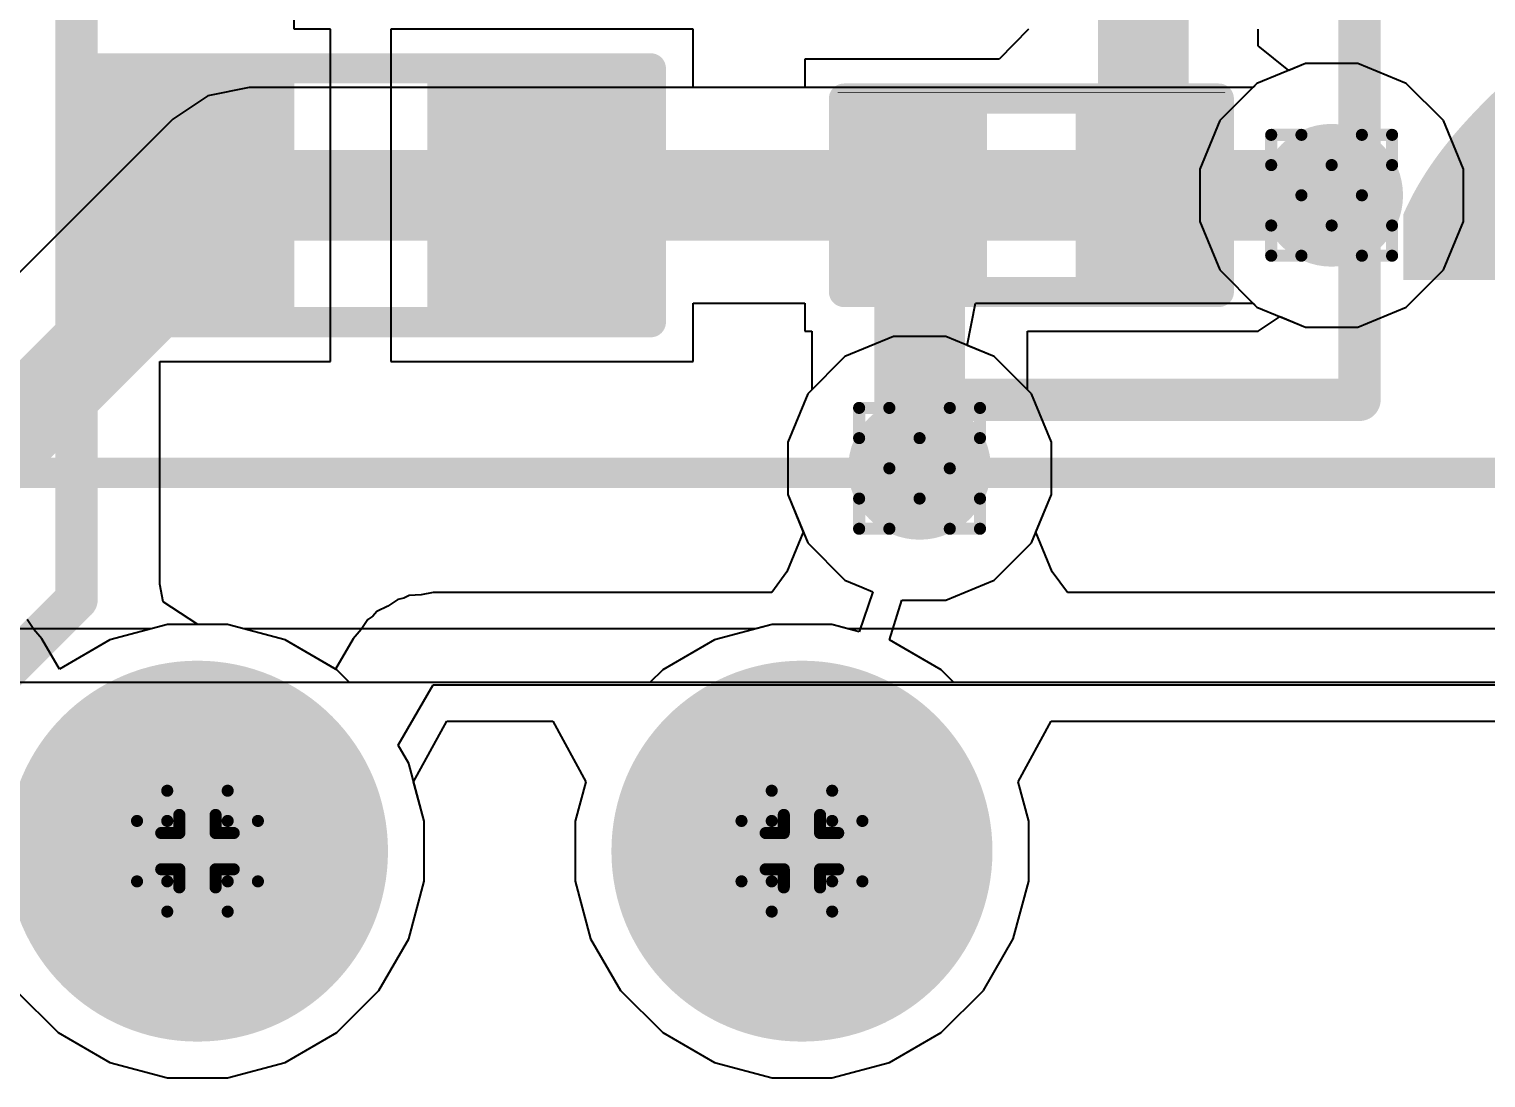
# Model space of a CAD drawing. Header units: inches. Extents: x -11 to 5379, y 0 to 5429.
# Drawn here: x 213.47 to 219.6, y 18.84 to 23.25 of the extents above; entities that cross this region are included whole.
import ezdxf

# ---------------------------------------------------------------- set-up
doc = ezdxf.new("R2010")
doc.units = ezdxf.units.IN
for name, color, linetype in [('Bottom Layer', 5, 'Continuous'), ('Bottom Solder', 6, 'Continuous'), ('Drill Drawing', 1, 'Continuous'), ('GND', 16, 'Continuous'), ('Multi-Layer', 9, 'Continuous'), ('Pad Holes', 156, 'Continuous'), ('PWR', 76, 'Continuous'), ('Top Layer', 1, 'Continuous'), ('Top Overlay', 2, 'Continuous'), ('Top Paste', 8, 'Continuous'), ('Top Solder', 216, 'Continuous'), ('Via Holes', 16, 'Continuous')]:
    doc.layers.add(name, color=color, linetype=linetype)
doc.styles.add('Arial_Bold', font='', dxfattribs={"height": 0.2})
doc.styles.get('Arial_Bold').set_extended_font_data('Arial', bold=True)

# ---------------------------------------------------------------- blocks, each defined once
blk = doc.blocks.new('HR911105A_16')
at = {"layer": 'Bottom Layer'}
h = blk.add_hatch(color=5, dxfattribs=at)
edge = h.paths.add_edge_path()
edge.add_arc((-4.44, -6.895), 0.699, 0, 360)
h = blk.add_hatch(color=5, dxfattribs=at)
edge = h.paths.add_edge_path()
edge.add_arc((-1.9, -6.895), 0.699, 0, 360)
at = {"layer": 'Bottom Solder'}
h = blk.add_hatch(color=6, dxfattribs=at)
edge = h.paths.add_edge_path()
edge.add_arc((-4.44, -6.895), 0.8006, 0, 360)
h = blk.add_hatch(color=6, dxfattribs=at)
edge = h.paths.add_edge_path()
edge.add_arc((-1.9, -6.895), 0.8006, 0, 360)
at = {"layer": 'GND'}
h = blk.add_hatch(color=16, dxfattribs=at)
edge = h.paths.add_edge_path()
edge.add_arc((-4.44, -6.895), 0.699, 0, 360)
h = blk.add_hatch(color=16, dxfattribs=at)
edge = h.paths.add_edge_path()
edge.add_arc((-1.9, -6.895), 0.699, 0, 360)
at = {"layer": 'Multi-Layer'}
h = blk.add_hatch(color=9, dxfattribs=at)
edge = h.paths.add_edge_path()
edge.add_arc((-4.44, -6.895), 0.699, 0, 360)
h = blk.add_hatch(color=9, dxfattribs=at)
edge = h.paths.add_edge_path()
edge.add_arc((-1.9, -6.895), 0.699, 0, 360)
at = {"layer": 'Pad Holes'}
h = blk.add_hatch(color=7, dxfattribs=at)
edge = h.paths.add_edge_path()
edge.add_arc((-4.44, -6.895), 0.445, 0, 360)
h = blk.add_hatch(color=7, dxfattribs=at)
edge = h.paths.add_edge_path()
edge.add_arc((-1.9, -6.895), 0.445, 0, 360)
at = {"layer": 'PWR'}
h = blk.add_hatch(color=76, dxfattribs=at)
edge = h.paths.add_edge_path()
edge.add_arc((-4.44, -6.895), 0.699, 0, 360)
h = blk.add_hatch(color=76, dxfattribs=at)
edge = h.paths.add_edge_path()
edge.add_arc((-1.9, -6.895), 0.699, 0, 360)
at = {"layer": 'Top Layer'}
h = blk.add_hatch(color=1, dxfattribs=at)
edge = h.paths.add_edge_path()
edge.add_arc((-4.44, -6.895), 0.699, 0, 360)
h = blk.add_hatch(color=1, dxfattribs=at)
edge = h.paths.add_edge_path()
edge.add_arc((-1.9, -6.895), 0.699, 0, 360)
at = {"layer": 'Top Solder'}
h = blk.add_hatch(color=216, dxfattribs=at)
edge = h.paths.add_edge_path()
edge.add_arc((-4.44, -6.895), 0.8006, 0, 360)
h = blk.add_hatch(color=216, dxfattribs=at)
edge = h.paths.add_edge_path()
edge.add_arc((-1.9, -6.895), 0.8006, 0, 360)
at = {"layer": 'Top Overlay'}
blk.add_lwpolyline([(8, -8.485, 0.127, 0.127, 0), (-8, -8.485, 0.127, 0.127, 0)], format="xyseb", dxfattribs=at)
blk = doc.blocks.new('R___0603_17')
at = {"layer": 'Top Layer'}
for points in [[(-0.381, 0.4445), (-0.381, -0.4445), (-1.143, -0.4445), (-1.143, 0.4445)], [(1.143, 0.4445), (1.143, -0.4445), (0.381, -0.4445), (0.381, 0.4445)]]:
    blk.add_hatch(color=1, dxfattribs=at).paths.add_polyline_path(points)
at = {"layer": 'Top Paste'}
for points in [[(-0.381, 0.4445), (-0.381, -0.4445), (-1.143, -0.4445), (-1.143, 0.4445)], [(1.143, 0.4445), (1.143, -0.4445), (0.381, -0.4445), (0.381, 0.4445)]]:
    blk.add_hatch(color=8, dxfattribs=at).paths.add_polyline_path(points)
at = {"layer": 'Top Solder'}
for points in [[(-0.2794, 0.5461), (-0.2794, -0.5461), (-1.2446, -0.5461), (-1.2446, 0.5461)], [(1.2446, 0.5461), (1.2446, -0.5461), (0.2794, -0.5461), (0.2794, 0.5461)]]:
    blk.add_hatch(color=216, dxfattribs=at).paths.add_polyline_path(points)
at = {"layer": 'Top Overlay'}
for points in [[(-1.2192, 0.5334, 0.127, 0.127, 0), (1.2192, 0.5334, 0.127, 0.127, 0)], [(-1.2192, -0.5334, 0.127, 0.127, 0), (-1.2192, 0.5334, 0.127, 0.127, 0)], [(1.2192, -0.5334, 0.127, 0.127, 0), (1.2192, 0.5334, 0.127, 0.127, 0)], [(-1.2192, -0.5334, 0.127, 0.127, 0), (1.2192, -0.5334, 0.127, 0.127, 0)]]:
    blk.add_lwpolyline(points, format="xyseb", dxfattribs=at)
for points in [[(-1.25095, 0.5334, 0.0635, 0.0635, 1), (-1.18745, 0.5334, 0.0635, 0.0635, 1)], [(-1.25095, 0.5334, 0.0635, 0.0635, 1), (-1.18745, 0.5334, 0.0635, 0.0635, 1)], [(1.18745, 0.5334, 0.0635, 0.0635, 1), (1.25095, 0.5334, 0.0635, 0.0635, 1)], [(1.18745, 0.5334, 0.0635, 0.0635, 1), (1.25095, 0.5334, 0.0635, 0.0635, 1)], [(-1.25095, -0.5334, 0.0635, 0.0635, 1), (-1.18745, -0.5334, 0.0635, 0.0635, 1)], [(-1.25095, -0.5334, 0.0635, 0.0635, 1), (-1.18745, -0.5334, 0.0635, 0.0635, 1)], [(1.18745, -0.5334, 0.0635, 0.0635, 1), (1.25095, -0.5334, 0.0635, 0.0635, 1)], [(1.18745, -0.5334, 0.0635, 0.0635, 1), (1.25095, -0.5334, 0.0635, 0.0635, 1)]]:
    blk.add_lwpolyline(points, format="xyseb", close=True, dxfattribs=at)
blk = doc.blocks.new('R___0402_21')
at = {"layer": 'Top Layer'}
for points in [[(-0.6985, -0.3175), (-0.6985, 0.3175), (-0.2413, 0.3175), (-0.2413, -0.3175)], [(0.2413, -0.3175), (0.2413, 0.3175), (0.6985, 0.3175), (0.6985, -0.3175)]]:
    blk.add_hatch(color=1, dxfattribs=at).paths.add_polyline_path(points)
at = {"layer": 'Top Paste'}
for points in [[(-0.6985, -0.3175), (-0.6985, 0.3175), (-0.2413, 0.3175), (-0.2413, -0.3175)], [(0.2413, -0.3175), (0.2413, 0.3175), (0.6985, 0.3175), (0.6985, -0.3175)]]:
    blk.add_hatch(color=8, dxfattribs=at).paths.add_polyline_path(points)
at = {"layer": 'Top Solder'}
for points in [[(-0.7535, -0.3725), (-0.7535, 0.3725), (-0.1863, 0.3725), (-0.1863, -0.3725)], [(0.1863, -0.3725), (0.1863, 0.3725), (0.7535, 0.3725), (0.7535, -0.3725)]]:
    blk.add_hatch(color=216, dxfattribs=at).paths.add_polyline_path(points)
at = {"layer": 'Top Overlay'}
for points in [[(-0.7874, 0.4064, 0.127, 0.127, 0), (-0.7874, -0.4064, 0.127, 0.127, 0)], [(0.7874, 0.4064, 0.127, 0.127, 0), (-0.7874, 0.4064, 0.127, 0.127, 0)], [(0.7874, 0.4064, 0.127, 0.127, 0), (0.7874, -0.4064, 0.127, 0.127, 0)], [(0.7874, -0.4064, 0.127, 0.127, 0), (-0.7874, -0.4064, 0.127, 0.127, 0)], [(0.8128, -0.4318, 0.00323, 0.00323, 0), (-0.8128, -0.4318, 0.00323, 0.00323, 0)]]:
    blk.add_lwpolyline(points, format="xyseb", dxfattribs=at)
for points in [[(-0.8191, 0.4064, 0.0635, 0.0635, 1), (-0.7556, 0.4064, 0.0635, 0.0635, 1)], [(-0.8191, 0.4064, 0.0635, 0.0635, 1), (-0.7556, 0.4064, 0.0635, 0.0635, 1)], [(0.7556, 0.4064, 0.0635, 0.0635, 1), (0.8191, 0.4064, 0.0635, 0.0635, 1)], [(0.7556, 0.4064, 0.0635, 0.0635, 1), (0.8191, 0.4064, 0.0635, 0.0635, 1)], [(-0.8191, -0.4064, 0.0635, 0.0635, 1), (-0.7556, -0.4064, 0.0635, 0.0635, 1)], [(-0.8191, -0.4064, 0.0635, 0.0635, 1), (-0.7556, -0.4064, 0.0635, 0.0635, 1)], [(0.7556, -0.4064, 0.0635, 0.0635, 1), (0.8191, -0.4064, 0.0635, 0.0635, 1)], [(0.7556, -0.4064, 0.0635, 0.0635, 1), (0.8191, -0.4064, 0.0635, 0.0635, 1)], [(-0.8136, -0.4318, 0.00161, 0.00161, 1), (-0.812, -0.4318, 0.00161, 0.00161, 1)], [(0.812, -0.4318, 0.00161, 0.00161, 1), (0.8136, -0.4318, 0.00161, 0.00161, 1)]]:
    blk.add_lwpolyline(points, format="xyseb", close=True, dxfattribs=at)

msp = doc.modelspace()

# ---------------------------------------------------------------- hatches: boundary and pattern name
at = {"layer": 'Bottom Layer'}
h = msp.add_hatch(color=5, dxfattribs=at)
edge = h.paths.add_edge_path()
edge.add_arc((218.948, 22.549), 0.3, 0, 360)
h = msp.add_hatch(color=5, dxfattribs=at)
edge = h.paths.add_edge_path()
edge.add_arc((217.2165, 21.4012), 0.3, 0, 360)
at = {"layer": 'GND'}
h = msp.add_hatch(color=16, dxfattribs=at)
edge = h.paths.add_edge_path()
edge.add_arc((218.948, 22.549), 0.3, 0, 360)
h = msp.add_hatch(color=16, dxfattribs=at)
edge = h.paths.add_edge_path()
edge.add_arc((217.2165, 21.4012), 0.3, 0, 360)
at = {"layer": 'PWR'}
h = msp.add_hatch(color=76, dxfattribs=at)
edge = h.paths.add_edge_path()
edge.add_arc((218.948, 22.549), 0.3, 0, 360)
h = msp.add_hatch(color=76, dxfattribs=at)
edge = h.paths.add_edge_path()
edge.add_arc((217.2165, 21.4012), 0.3, 0, 360)
at = {"layer": 'Top Layer'}
h = msp.add_hatch(color=1, dxfattribs=at)
edge = h.paths.add_edge_path()
edge.add_arc((218.948, 22.549), 0.3, 0, 360)
h = msp.add_hatch(color=1, dxfattribs=at)
edge = h.paths.add_edge_path()
edge.add_arc((217.2165, 21.4012), 0.3, 0, 360)
at = {"layer": 'Via Holes'}
h = msp.add_hatch(color=7, dxfattribs=at)
edge = h.paths.add_edge_path()
edge.add_arc((218.948, 22.549), 0.15, 0, 360)
h = msp.add_hatch(color=7, dxfattribs=at)
edge = h.paths.add_edge_path()
edge.add_arc((217.2165, 21.4012), 0.15, 0, 360)

# ---------------------------------------------------------------- linework, layer by layer
at = {"layer": 'Bottom Layer'}
for p, q in [((218.8378, 23.103), (218.6342, 23.0186)), ((219.0582, 23.103), (218.8378, 23.103)), ((219.2618, 23.0186), (219.0582, 23.103)), ((218.6342, 23.0186), (218.6177, 23.0022)), ((219.4177, 22.8628), (219.2618, 23.0186)), ((214.2258, 22.9677), (214.0787, 22.8694)), ((214.3992, 23.0022), (214.2258, 22.9677)), ((218.6177, 23.0022), (214.3992, 23.0022)), ((214.0787, 22.8694), (211.9148, 20.7055)), ((214.0787, 22.8694), (214.0787, 22.8694)), ((219.502, 22.6592), (219.4177, 22.8628)), ((219.502, 22.4388), (219.502, 22.6592)), ((219.4177, 22.2351), (219.502, 22.4388)), ((219.2618, 22.0793), (219.4177, 22.2351)), ((217.4166, 21.918), (217.452, 22.0958)), ((217.452, 22.0958), (218.6177, 22.0958)), ((218.6177, 22.0958), (218.6342, 22.0793)), ((218.6342, 22.0793), (218.8378, 21.995)), ((219.0582, 21.995), (219.2618, 22.0793)), ((218.8378, 21.995), (219.0582, 21.995)), ((217.5303, 21.8709), (217.4166, 21.918)), ((217.6861, 21.715), (217.5303, 21.8709)), ((217.7705, 21.5114), (217.6861, 21.715)), ((217.7705, 21.291), (217.7705, 21.5114)), ((217.6861, 21.0874), (217.7705, 21.291)), ((217.5303, 20.9316), (217.6861, 21.0874)), ((217.3267, 20.8472), (217.5303, 20.9316)), ((217.0901, 20.68), (217.142, 20.8472)), ((217.142, 20.8472), (217.3267, 20.8472)), ((217.3074, 20.5546), (217.0901, 20.68)), ((217.3607, 20.5012), (217.3074, 20.5546)), ((220.2822, 20.5012), (185.2332, 20.5012)), ((220.2822, 20.5012), (217.3607, 20.5012))]:
    msp.add_line(p, q, dxfattribs=at)
for points in [[(211.6422, 19.792, 0.381, 0.381, 0), (214.3992, 22.549, 0.381, 0.381, 0)], [(214.3992, 22.549, 0.381, 0.381, 0), (218.948, 22.549, 0.381, 0.381, 0)]]:
    msp.add_lwpolyline(points, format="xyseb", dxfattribs=at)
for points in [[(214.304, 22.549, 0.1905, 0.1905, 1), (214.4945, 22.549, 0.1905, 0.1905, 1)], [(214.304, 22.549, 0.1905, 0.1905, 1), (214.4945, 22.549, 0.1905, 0.1905, 1)], [(218.8527, 22.549, 0.1905, 0.1905, 1), (219.0433, 22.549, 0.1905, 0.1905, 1)]]:
    msp.add_lwpolyline(points, format="xyseb", close=True, dxfattribs=at)
at = {"layer": 'Drill Drawing'}
for points in [[(218.694, 22.676, 0.0508, 0.0508, 0), (218.694, 22.803, 0.0508, 0.0508, 0)], [(218.694, 22.803, 0.0508, 0.0508, 0), (218.821, 22.803, 0.0508, 0.0508, 0)], [(218.821, 22.803, 0.0508, 0.0508, 0), (218.948, 22.676, 0.0508, 0.0508, 0)], [(218.948, 22.676, 0.0508, 0.0508, 0), (219.075, 22.803, 0.0508, 0.0508, 0)], [(219.075, 22.803, 0.0508, 0.0508, 0), (219.202, 22.803, 0.0508, 0.0508, 0)], [(219.202, 22.676, 0.0508, 0.0508, 0), (219.202, 22.803, 0.0508, 0.0508, 0)], [(218.694, 22.676, 0.0508, 0.0508, 0), (218.821, 22.549, 0.0508, 0.0508, 0)], [(219.075, 22.549, 0.0508, 0.0508, 0), (219.202, 22.676, 0.0508, 0.0508, 0)], [(218.694, 22.422, 0.0508, 0.0508, 0), (218.821, 22.549, 0.0508, 0.0508, 0)], [(219.075, 22.549, 0.0508, 0.0508, 0), (219.202, 22.422, 0.0508, 0.0508, 0)], [(218.694, 22.295, 0.0508, 0.0508, 0), (218.694, 22.422, 0.0508, 0.0508, 0)], [(218.821, 22.295, 0.0508, 0.0508, 0), (218.948, 22.422, 0.0508, 0.0508, 0)], [(218.948, 22.422, 0.0508, 0.0508, 0), (219.075, 22.295, 0.0508, 0.0508, 0)], [(219.202, 22.295, 0.0508, 0.0508, 0), (219.202, 22.422, 0.0508, 0.0508, 0)], [(218.694, 22.295, 0.0508, 0.0508, 0), (218.821, 22.295, 0.0508, 0.0508, 0)], [(219.075, 22.295, 0.0508, 0.0508, 0), (219.202, 22.295, 0.0508, 0.0508, 0)], [(216.9625, 21.5282, 0.0508, 0.0508, 0), (216.9625, 21.6552, 0.0508, 0.0508, 0)], [(216.9625, 21.6552, 0.0508, 0.0508, 0), (217.0895, 21.6552, 0.0508, 0.0508, 0)], [(217.0895, 21.6552, 0.0508, 0.0508, 0), (217.2165, 21.5282, 0.0508, 0.0508, 0)], [(217.2165, 21.5282, 0.0508, 0.0508, 0), (217.3435, 21.6552, 0.0508, 0.0508, 0)], [(217.3435, 21.6552, 0.0508, 0.0508, 0), (217.4705, 21.6552, 0.0508, 0.0508, 0)], [(217.4705, 21.5282, 0.0508, 0.0508, 0), (217.4705, 21.6552, 0.0508, 0.0508, 0)], [(216.9625, 21.5282, 0.0508, 0.0508, 0), (217.0895, 21.4012, 0.0508, 0.0508, 0)], [(217.3435, 21.4012, 0.0508, 0.0508, 0), (217.4705, 21.5282, 0.0508, 0.0508, 0)], [(216.9625, 21.2742, 0.0508, 0.0508, 0), (217.0895, 21.4012, 0.0508, 0.0508, 0)], [(217.3435, 21.4012, 0.0508, 0.0508, 0), (217.4705, 21.2742, 0.0508, 0.0508, 0)], [(216.9625, 21.1472, 0.0508, 0.0508, 0), (216.9625, 21.2742, 0.0508, 0.0508, 0)], [(217.0895, 21.1472, 0.0508, 0.0508, 0), (217.2165, 21.2742, 0.0508, 0.0508, 0)], [(217.2165, 21.2742, 0.0508, 0.0508, 0), (217.3435, 21.1472, 0.0508, 0.0508, 0)], [(217.4705, 21.1472, 0.0508, 0.0508, 0), (217.4705, 21.2742, 0.0508, 0.0508, 0)], [(216.9625, 21.1472, 0.0508, 0.0508, 0), (217.0895, 21.1472, 0.0508, 0.0508, 0)], [(217.3435, 21.1472, 0.0508, 0.0508, 0), (217.4705, 21.1472, 0.0508, 0.0508, 0)], [(214.0552, 19.919, 0.0508, 0.0508, 0), (214.0552, 20.046, 0.0508, 0.0508, 0)], [(214.0552, 20.046, 0.0508, 0.0508, 0), (214.3092, 20.046, 0.0508, 0.0508, 0)], [(214.3092, 19.919, 0.0508, 0.0508, 0), (214.3092, 20.046, 0.0508, 0.0508, 0)], [(216.5952, 19.919, 0.0508, 0.0508, 0), (216.5952, 20.046, 0.0508, 0.0508, 0)], [(216.5952, 20.046, 0.0508, 0.0508, 0), (216.8492, 20.046, 0.0508, 0.0508, 0)], [(216.8492, 19.919, 0.0508, 0.0508, 0), (216.8492, 20.046, 0.0508, 0.0508, 0)], [(214.106, 19.8682, 0.0508, 0.0508, 0), (214.106, 19.9444, 0.0508, 0.0508, 0)], [(214.106, 19.9444, 0.0508, 0.0508, 0), (214.2584, 19.9444, 0.0508, 0.0508, 0)], [(214.2584, 19.8682, 0.0508, 0.0508, 0), (214.2584, 19.9444, 0.0508, 0.0508, 0)], [(216.646, 19.8682, 0.0508, 0.0508, 0), (216.646, 19.9444, 0.0508, 0.0508, 0)], [(216.646, 19.9444, 0.0508, 0.0508, 0), (216.7984, 19.9444, 0.0508, 0.0508, 0)], [(216.7984, 19.8682, 0.0508, 0.0508, 0), (216.7984, 19.9444, 0.0508, 0.0508, 0)], [(213.9282, 19.665, 0.0508, 0.0508, 0), (213.9282, 19.919, 0.0508, 0.0508, 0)], [(213.9282, 19.919, 0.0508, 0.0508, 0), (214.0552, 19.919, 0.0508, 0.0508, 0)], [(214.3092, 19.919, 0.0508, 0.0508, 0), (214.4362, 19.919, 0.0508, 0.0508, 0)], [(214.4362, 19.665, 0.0508, 0.0508, 0), (214.4362, 19.919, 0.0508, 0.0508, 0)], [(216.4682, 19.665, 0.0508, 0.0508, 0), (216.4682, 19.919, 0.0508, 0.0508, 0)], [(216.4682, 19.919, 0.0508, 0.0508, 0), (216.5952, 19.919, 0.0508, 0.0508, 0)], [(216.8492, 19.919, 0.0508, 0.0508, 0), (216.9762, 19.919, 0.0508, 0.0508, 0)], [(216.9762, 19.665, 0.0508, 0.0508, 0), (216.9762, 19.919, 0.0508, 0.0508, 0)], [(214.0298, 19.7158, 0.0508, 0.0508, 0), (214.0298, 19.8682, 0.0508, 0.0508, 0)], [(214.0298, 19.8682, 0.0508, 0.0508, 0), (214.106, 19.8682, 0.0508, 0.0508, 0)], [(214.2584, 19.8682, 0.0508, 0.0508, 0), (214.3346, 19.8682, 0.0508, 0.0508, 0)], [(214.3346, 19.7158, 0.0508, 0.0508, 0), (214.3346, 19.8682, 0.0508, 0.0508, 0)], [(216.5698, 19.7158, 0.0508, 0.0508, 0), (216.5698, 19.8682, 0.0508, 0.0508, 0)], [(216.5698, 19.8682, 0.0508, 0.0508, 0), (216.646, 19.8682, 0.0508, 0.0508, 0)], [(216.7984, 19.8682, 0.0508, 0.0508, 0), (216.8746, 19.8682, 0.0508, 0.0508, 0)], [(216.8746, 19.7158, 0.0508, 0.0508, 0), (216.8746, 19.8682, 0.0508, 0.0508, 0)], [(214.0298, 19.7158, 0.0508, 0.0508, 0), (214.106, 19.7158, 0.0508, 0.0508, 0)], [(214.106, 19.6396, 0.0508, 0.0508, 0), (214.106, 19.7158, 0.0508, 0.0508, 0)], [(214.2584, 19.7158, 0.0508, 0.0508, 0), (214.3346, 19.7158, 0.0508, 0.0508, 0)], [(214.2584, 19.6396, 0.0508, 0.0508, 0), (214.2584, 19.7158, 0.0508, 0.0508, 0)], [(216.5698, 19.7158, 0.0508, 0.0508, 0), (216.646, 19.7158, 0.0508, 0.0508, 0)], [(216.646, 19.6396, 0.0508, 0.0508, 0), (216.646, 19.7158, 0.0508, 0.0508, 0)], [(216.7984, 19.7158, 0.0508, 0.0508, 0), (216.8746, 19.7158, 0.0508, 0.0508, 0)], [(216.7984, 19.6396, 0.0508, 0.0508, 0), (216.7984, 19.7158, 0.0508, 0.0508, 0)], [(213.9282, 19.665, 0.0508, 0.0508, 0), (214.0552, 19.665, 0.0508, 0.0508, 0)], [(214.0552, 19.538, 0.0508, 0.0508, 0), (214.0552, 19.665, 0.0508, 0.0508, 0)], [(214.106, 19.6396, 0.0508, 0.0508, 0), (214.2584, 19.6396, 0.0508, 0.0508, 0)], [(214.3092, 19.665, 0.0508, 0.0508, 0), (214.4362, 19.665, 0.0508, 0.0508, 0)], [(214.3092, 19.538, 0.0508, 0.0508, 0), (214.3092, 19.665, 0.0508, 0.0508, 0)], [(216.4682, 19.665, 0.0508, 0.0508, 0), (216.5952, 19.665, 0.0508, 0.0508, 0)], [(216.5952, 19.538, 0.0508, 0.0508, 0), (216.5952, 19.665, 0.0508, 0.0508, 0)], [(216.646, 19.6396, 0.0508, 0.0508, 0), (216.7984, 19.6396, 0.0508, 0.0508, 0)], [(216.8492, 19.665, 0.0508, 0.0508, 0), (216.9762, 19.665, 0.0508, 0.0508, 0)], [(216.8492, 19.538, 0.0508, 0.0508, 0), (216.8492, 19.665, 0.0508, 0.0508, 0)], [(214.0552, 19.538, 0.0508, 0.0508, 0), (214.3092, 19.538, 0.0508, 0.0508, 0)], [(216.5952, 19.538, 0.0508, 0.0508, 0), (216.8492, 19.538, 0.0508, 0.0508, 0)]]:
    msp.add_lwpolyline(points, format="xyseb", dxfattribs=at)
for points in [[(218.6813, 22.803, 0.0254, 0.0254, 1), (218.7067, 22.803, 0.0254, 0.0254, 1)], [(218.6813, 22.803, 0.0254, 0.0254, 1), (218.7067, 22.803, 0.0254, 0.0254, 1)], [(218.8083, 22.803, 0.0254, 0.0254, 1), (218.8337, 22.803, 0.0254, 0.0254, 1)], [(218.8083, 22.803, 0.0254, 0.0254, 1), (218.8337, 22.803, 0.0254, 0.0254, 1)], [(219.0623, 22.803, 0.0254, 0.0254, 1), (219.0877, 22.803, 0.0254, 0.0254, 1)], [(219.0623, 22.803, 0.0254, 0.0254, 1), (219.0877, 22.803, 0.0254, 0.0254, 1)], [(219.1893, 22.803, 0.0254, 0.0254, 1), (219.2147, 22.803, 0.0254, 0.0254, 1)], [(219.1893, 22.803, 0.0254, 0.0254, 1), (219.2147, 22.803, 0.0254, 0.0254, 1)], [(218.6813, 22.676, 0.0254, 0.0254, 1), (218.7067, 22.676, 0.0254, 0.0254, 1)], [(218.6813, 22.676, 0.0254, 0.0254, 1), (218.7067, 22.676, 0.0254, 0.0254, 1)], [(218.9353, 22.676, 0.0254, 0.0254, 1), (218.9607, 22.676, 0.0254, 0.0254, 1)], [(218.9353, 22.676, 0.0254, 0.0254, 1), (218.9607, 22.676, 0.0254, 0.0254, 1)], [(219.1893, 22.676, 0.0254, 0.0254, 1), (219.2147, 22.676, 0.0254, 0.0254, 1)], [(219.1893, 22.676, 0.0254, 0.0254, 1), (219.2147, 22.676, 0.0254, 0.0254, 1)], [(218.8083, 22.549, 0.0254, 0.0254, 1), (218.8337, 22.549, 0.0254, 0.0254, 1)], [(218.8083, 22.549, 0.0254, 0.0254, 1), (218.8337, 22.549, 0.0254, 0.0254, 1)], [(219.0623, 22.549, 0.0254, 0.0254, 1), (219.0877, 22.549, 0.0254, 0.0254, 1)], [(219.0623, 22.549, 0.0254, 0.0254, 1), (219.0877, 22.549, 0.0254, 0.0254, 1)], [(218.6813, 22.422, 0.0254, 0.0254, 1), (218.7067, 22.422, 0.0254, 0.0254, 1)], [(218.6813, 22.422, 0.0254, 0.0254, 1), (218.7067, 22.422, 0.0254, 0.0254, 1)], [(218.9353, 22.422, 0.0254, 0.0254, 1), (218.9607, 22.422, 0.0254, 0.0254, 1)], [(218.9353, 22.422, 0.0254, 0.0254, 1), (218.9607, 22.422, 0.0254, 0.0254, 1)], [(219.1893, 22.422, 0.0254, 0.0254, 1), (219.2147, 22.422, 0.0254, 0.0254, 1)], [(219.1893, 22.422, 0.0254, 0.0254, 1), (219.2147, 22.422, 0.0254, 0.0254, 1)], [(218.6813, 22.295, 0.0254, 0.0254, 1), (218.7067, 22.295, 0.0254, 0.0254, 1)], [(218.6813, 22.295, 0.0254, 0.0254, 1), (218.7067, 22.295, 0.0254, 0.0254, 1)], [(218.8083, 22.295, 0.0254, 0.0254, 1), (218.8337, 22.295, 0.0254, 0.0254, 1)], [(218.8083, 22.295, 0.0254, 0.0254, 1), (218.8337, 22.295, 0.0254, 0.0254, 1)], [(219.0623, 22.295, 0.0254, 0.0254, 1), (219.0877, 22.295, 0.0254, 0.0254, 1)], [(219.0623, 22.295, 0.0254, 0.0254, 1), (219.0877, 22.295, 0.0254, 0.0254, 1)], [(219.1893, 22.295, 0.0254, 0.0254, 1), (219.2147, 22.295, 0.0254, 0.0254, 1)], [(219.1893, 22.295, 0.0254, 0.0254, 1), (219.2147, 22.295, 0.0254, 0.0254, 1)], [(216.9498, 21.6552, 0.0254, 0.0254, 1), (216.9752, 21.6552, 0.0254, 0.0254, 1)], [(216.9498, 21.6552, 0.0254, 0.0254, 1), (216.9752, 21.6552, 0.0254, 0.0254, 1)], [(217.0768, 21.6552, 0.0254, 0.0254, 1), (217.1022, 21.6552, 0.0254, 0.0254, 1)], [(217.0768, 21.6552, 0.0254, 0.0254, 1), (217.1022, 21.6552, 0.0254, 0.0254, 1)], [(217.3308, 21.6552, 0.0254, 0.0254, 1), (217.3562, 21.6552, 0.0254, 0.0254, 1)], [(217.3308, 21.6552, 0.0254, 0.0254, 1), (217.3562, 21.6552, 0.0254, 0.0254, 1)], [(217.4578, 21.6552, 0.0254, 0.0254, 1), (217.4832, 21.6552, 0.0254, 0.0254, 1)], [(217.4578, 21.6552, 0.0254, 0.0254, 1), (217.4832, 21.6552, 0.0254, 0.0254, 1)], [(216.9498, 21.5282, 0.0254, 0.0254, 1), (216.9752, 21.5282, 0.0254, 0.0254, 1)], [(216.9498, 21.5282, 0.0254, 0.0254, 1), (216.9752, 21.5282, 0.0254, 0.0254, 1)], [(217.2038, 21.5282, 0.0254, 0.0254, 1), (217.2292, 21.5282, 0.0254, 0.0254, 1)], [(217.2038, 21.5282, 0.0254, 0.0254, 1), (217.2292, 21.5282, 0.0254, 0.0254, 1)], [(217.4578, 21.5282, 0.0254, 0.0254, 1), (217.4832, 21.5282, 0.0254, 0.0254, 1)], [(217.4578, 21.5282, 0.0254, 0.0254, 1), (217.4832, 21.5282, 0.0254, 0.0254, 1)], [(217.0768, 21.4012, 0.0254, 0.0254, 1), (217.1022, 21.4012, 0.0254, 0.0254, 1)], [(217.0768, 21.4012, 0.0254, 0.0254, 1), (217.1022, 21.4012, 0.0254, 0.0254, 1)], [(217.3308, 21.4012, 0.0254, 0.0254, 1), (217.3562, 21.4012, 0.0254, 0.0254, 1)], [(217.3308, 21.4012, 0.0254, 0.0254, 1), (217.3562, 21.4012, 0.0254, 0.0254, 1)], [(216.9498, 21.2742, 0.0254, 0.0254, 1), (216.9752, 21.2742, 0.0254, 0.0254, 1)], [(216.9498, 21.2742, 0.0254, 0.0254, 1), (216.9752, 21.2742, 0.0254, 0.0254, 1)], [(217.2038, 21.2742, 0.0254, 0.0254, 1), (217.2292, 21.2742, 0.0254, 0.0254, 1)], [(217.2038, 21.2742, 0.0254, 0.0254, 1), (217.2292, 21.2742, 0.0254, 0.0254, 1)], [(217.4578, 21.2742, 0.0254, 0.0254, 1), (217.4832, 21.2742, 0.0254, 0.0254, 1)], [(217.4578, 21.2742, 0.0254, 0.0254, 1), (217.4832, 21.2742, 0.0254, 0.0254, 1)], [(216.9498, 21.1472, 0.0254, 0.0254, 1), (216.9752, 21.1472, 0.0254, 0.0254, 1)], [(216.9498, 21.1472, 0.0254, 0.0254, 1), (216.9752, 21.1472, 0.0254, 0.0254, 1)], [(217.0768, 21.1472, 0.0254, 0.0254, 1), (217.1022, 21.1472, 0.0254, 0.0254, 1)], [(217.0768, 21.1472, 0.0254, 0.0254, 1), (217.1022, 21.1472, 0.0254, 0.0254, 1)], [(217.3308, 21.1472, 0.0254, 0.0254, 1), (217.3562, 21.1472, 0.0254, 0.0254, 1)], [(217.3308, 21.1472, 0.0254, 0.0254, 1), (217.3562, 21.1472, 0.0254, 0.0254, 1)], [(217.4578, 21.1472, 0.0254, 0.0254, 1), (217.4832, 21.1472, 0.0254, 0.0254, 1)], [(217.4578, 21.1472, 0.0254, 0.0254, 1), (217.4832, 21.1472, 0.0254, 0.0254, 1)], [(214.0425, 20.046, 0.0254, 0.0254, 1), (214.0679, 20.046, 0.0254, 0.0254, 1)], [(214.0425, 20.046, 0.0254, 0.0254, 1), (214.0679, 20.046, 0.0254, 0.0254, 1)], [(214.2965, 20.046, 0.0254, 0.0254, 1), (214.3219, 20.046, 0.0254, 0.0254, 1)], [(214.2965, 20.046, 0.0254, 0.0254, 1), (214.3219, 20.046, 0.0254, 0.0254, 1)], [(216.5825, 20.046, 0.0254, 0.0254, 1), (216.6079, 20.046, 0.0254, 0.0254, 1)], [(216.5825, 20.046, 0.0254, 0.0254, 1), (216.6079, 20.046, 0.0254, 0.0254, 1)], [(216.8365, 20.046, 0.0254, 0.0254, 1), (216.8619, 20.046, 0.0254, 0.0254, 1)], [(216.8365, 20.046, 0.0254, 0.0254, 1), (216.8619, 20.046, 0.0254, 0.0254, 1)], [(214.0933, 19.9444, 0.0254, 0.0254, 1), (214.1187, 19.9444, 0.0254, 0.0254, 1)], [(214.0933, 19.9444, 0.0254, 0.0254, 1), (214.1187, 19.9444, 0.0254, 0.0254, 1)], [(214.2457, 19.9444, 0.0254, 0.0254, 1), (214.2711, 19.9444, 0.0254, 0.0254, 1)], [(214.2457, 19.9444, 0.0254, 0.0254, 1), (214.2711, 19.9444, 0.0254, 0.0254, 1)], [(216.6333, 19.9444, 0.0254, 0.0254, 1), (216.6587, 19.9444, 0.0254, 0.0254, 1)], [(216.6333, 19.9444, 0.0254, 0.0254, 1), (216.6587, 19.9444, 0.0254, 0.0254, 1)], [(216.7857, 19.9444, 0.0254, 0.0254, 1), (216.8111, 19.9444, 0.0254, 0.0254, 1)], [(216.7857, 19.9444, 0.0254, 0.0254, 1), (216.8111, 19.9444, 0.0254, 0.0254, 1)], [(213.9155, 19.919, 0.0254, 0.0254, 1), (213.9409, 19.919, 0.0254, 0.0254, 1)], [(213.9155, 19.919, 0.0254, 0.0254, 1), (213.9409, 19.919, 0.0254, 0.0254, 1)], [(214.0425, 19.919, 0.0254, 0.0254, 1), (214.0679, 19.919, 0.0254, 0.0254, 1)], [(214.0425, 19.919, 0.0254, 0.0254, 1), (214.0679, 19.919, 0.0254, 0.0254, 1)], [(214.2965, 19.919, 0.0254, 0.0254, 1), (214.3219, 19.919, 0.0254, 0.0254, 1)], [(214.2965, 19.919, 0.0254, 0.0254, 1), (214.3219, 19.919, 0.0254, 0.0254, 1)], [(214.4235, 19.919, 0.0254, 0.0254, 1), (214.4489, 19.919, 0.0254, 0.0254, 1)], [(214.4235, 19.919, 0.0254, 0.0254, 1), (214.4489, 19.919, 0.0254, 0.0254, 1)], [(216.4555, 19.919, 0.0254, 0.0254, 1), (216.4809, 19.919, 0.0254, 0.0254, 1)], [(216.4555, 19.919, 0.0254, 0.0254, 1), (216.4809, 19.919, 0.0254, 0.0254, 1)], [(216.5825, 19.919, 0.0254, 0.0254, 1), (216.6079, 19.919, 0.0254, 0.0254, 1)], [(216.5825, 19.919, 0.0254, 0.0254, 1), (216.6079, 19.919, 0.0254, 0.0254, 1)], [(216.8365, 19.919, 0.0254, 0.0254, 1), (216.8619, 19.919, 0.0254, 0.0254, 1)], [(216.8365, 19.919, 0.0254, 0.0254, 1), (216.8619, 19.919, 0.0254, 0.0254, 1)], [(216.9635, 19.919, 0.0254, 0.0254, 1), (216.9889, 19.919, 0.0254, 0.0254, 1)], [(216.9635, 19.919, 0.0254, 0.0254, 1), (216.9889, 19.919, 0.0254, 0.0254, 1)], [(214.0171, 19.8682, 0.0254, 0.0254, 1), (214.0425, 19.8682, 0.0254, 0.0254, 1)], [(214.0171, 19.8682, 0.0254, 0.0254, 1), (214.0425, 19.8682, 0.0254, 0.0254, 1)], [(214.0933, 19.8682, 0.0254, 0.0254, 1), (214.1187, 19.8682, 0.0254, 0.0254, 1)], [(214.0933, 19.8682, 0.0254, 0.0254, 1), (214.1187, 19.8682, 0.0254, 0.0254, 1)], [(214.2457, 19.8682, 0.0254, 0.0254, 1), (214.2711, 19.8682, 0.0254, 0.0254, 1)], [(214.2457, 19.8682, 0.0254, 0.0254, 1), (214.2711, 19.8682, 0.0254, 0.0254, 1)], [(214.3219, 19.8682, 0.0254, 0.0254, 1), (214.3473, 19.8682, 0.0254, 0.0254, 1)], [(214.3219, 19.8682, 0.0254, 0.0254, 1), (214.3473, 19.8682, 0.0254, 0.0254, 1)], [(216.5571, 19.8682, 0.0254, 0.0254, 1), (216.5825, 19.8682, 0.0254, 0.0254, 1)], [(216.5571, 19.8682, 0.0254, 0.0254, 1), (216.5825, 19.8682, 0.0254, 0.0254, 1)], [(216.6333, 19.8682, 0.0254, 0.0254, 1), (216.6587, 19.8682, 0.0254, 0.0254, 1)], [(216.6333, 19.8682, 0.0254, 0.0254, 1), (216.6587, 19.8682, 0.0254, 0.0254, 1)], [(216.7857, 19.8682, 0.0254, 0.0254, 1), (216.8111, 19.8682, 0.0254, 0.0254, 1)], [(216.7857, 19.8682, 0.0254, 0.0254, 1), (216.8111, 19.8682, 0.0254, 0.0254, 1)], [(216.8619, 19.8682, 0.0254, 0.0254, 1), (216.8873, 19.8682, 0.0254, 0.0254, 1)], [(216.8619, 19.8682, 0.0254, 0.0254, 1), (216.8873, 19.8682, 0.0254, 0.0254, 1)], [(214.0171, 19.7158, 0.0254, 0.0254, 1), (214.0425, 19.7158, 0.0254, 0.0254, 1)], [(214.0171, 19.7158, 0.0254, 0.0254, 1), (214.0425, 19.7158, 0.0254, 0.0254, 1)], [(214.0933, 19.7158, 0.0254, 0.0254, 1), (214.1187, 19.7158, 0.0254, 0.0254, 1)], [(214.0933, 19.7158, 0.0254, 0.0254, 1), (214.1187, 19.7158, 0.0254, 0.0254, 1)], [(214.2457, 19.7158, 0.0254, 0.0254, 1), (214.2711, 19.7158, 0.0254, 0.0254, 1)], [(214.2457, 19.7158, 0.0254, 0.0254, 1), (214.2711, 19.7158, 0.0254, 0.0254, 1)], [(214.3219, 19.7158, 0.0254, 0.0254, 1), (214.3473, 19.7158, 0.0254, 0.0254, 1)], [(214.3219, 19.7158, 0.0254, 0.0254, 1), (214.3473, 19.7158, 0.0254, 0.0254, 1)], [(216.5571, 19.7158, 0.0254, 0.0254, 1), (216.5825, 19.7158, 0.0254, 0.0254, 1)], [(216.5571, 19.7158, 0.0254, 0.0254, 1), (216.5825, 19.7158, 0.0254, 0.0254, 1)], [(216.6333, 19.7158, 0.0254, 0.0254, 1), (216.6587, 19.7158, 0.0254, 0.0254, 1)], [(216.6333, 19.7158, 0.0254, 0.0254, 1), (216.6587, 19.7158, 0.0254, 0.0254, 1)], [(216.7857, 19.7158, 0.0254, 0.0254, 1), (216.8111, 19.7158, 0.0254, 0.0254, 1)], [(216.7857, 19.7158, 0.0254, 0.0254, 1), (216.8111, 19.7158, 0.0254, 0.0254, 1)], [(216.8619, 19.7158, 0.0254, 0.0254, 1), (216.8873, 19.7158, 0.0254, 0.0254, 1)], [(216.8619, 19.7158, 0.0254, 0.0254, 1), (216.8873, 19.7158, 0.0254, 0.0254, 1)], [(213.9155, 19.665, 0.0254, 0.0254, 1), (213.9409, 19.665, 0.0254, 0.0254, 1)], [(213.9155, 19.665, 0.0254, 0.0254, 1), (213.9409, 19.665, 0.0254, 0.0254, 1)], [(214.0425, 19.665, 0.0254, 0.0254, 1), (214.0679, 19.665, 0.0254, 0.0254, 1)], [(214.0425, 19.665, 0.0254, 0.0254, 1), (214.0679, 19.665, 0.0254, 0.0254, 1)], [(214.0933, 19.6396, 0.0254, 0.0254, 1), (214.1187, 19.6396, 0.0254, 0.0254, 1)], [(214.0933, 19.6396, 0.0254, 0.0254, 1), (214.1187, 19.6396, 0.0254, 0.0254, 1)], [(214.2457, 19.6396, 0.0254, 0.0254, 1), (214.2711, 19.6396, 0.0254, 0.0254, 1)], [(214.2457, 19.6396, 0.0254, 0.0254, 1), (214.2711, 19.6396, 0.0254, 0.0254, 1)], [(214.2965, 19.665, 0.0254, 0.0254, 1), (214.3219, 19.665, 0.0254, 0.0254, 1)], [(214.2965, 19.665, 0.0254, 0.0254, 1), (214.3219, 19.665, 0.0254, 0.0254, 1)], [(214.4235, 19.665, 0.0254, 0.0254, 1), (214.4489, 19.665, 0.0254, 0.0254, 1)], [(214.4235, 19.665, 0.0254, 0.0254, 1), (214.4489, 19.665, 0.0254, 0.0254, 1)], [(216.4555, 19.665, 0.0254, 0.0254, 1), (216.4809, 19.665, 0.0254, 0.0254, 1)], [(216.4555, 19.665, 0.0254, 0.0254, 1), (216.4809, 19.665, 0.0254, 0.0254, 1)], [(216.5825, 19.665, 0.0254, 0.0254, 1), (216.6079, 19.665, 0.0254, 0.0254, 1)], [(216.5825, 19.665, 0.0254, 0.0254, 1), (216.6079, 19.665, 0.0254, 0.0254, 1)], [(216.6333, 19.6396, 0.0254, 0.0254, 1), (216.6587, 19.6396, 0.0254, 0.0254, 1)], [(216.6333, 19.6396, 0.0254, 0.0254, 1), (216.6587, 19.6396, 0.0254, 0.0254, 1)], [(216.7857, 19.6396, 0.0254, 0.0254, 1), (216.8111, 19.6396, 0.0254, 0.0254, 1)], [(216.7857, 19.6396, 0.0254, 0.0254, 1), (216.8111, 19.6396, 0.0254, 0.0254, 1)], [(216.8365, 19.665, 0.0254, 0.0254, 1), (216.8619, 19.665, 0.0254, 0.0254, 1)], [(216.8365, 19.665, 0.0254, 0.0254, 1), (216.8619, 19.665, 0.0254, 0.0254, 1)], [(216.9635, 19.665, 0.0254, 0.0254, 1), (216.9889, 19.665, 0.0254, 0.0254, 1)], [(216.9635, 19.665, 0.0254, 0.0254, 1), (216.9889, 19.665, 0.0254, 0.0254, 1)], [(214.0425, 19.538, 0.0254, 0.0254, 1), (214.0679, 19.538, 0.0254, 0.0254, 1)], [(214.0425, 19.538, 0.0254, 0.0254, 1), (214.0679, 19.538, 0.0254, 0.0254, 1)], [(214.2965, 19.538, 0.0254, 0.0254, 1), (214.3219, 19.538, 0.0254, 0.0254, 1)], [(214.2965, 19.538, 0.0254, 0.0254, 1), (214.3219, 19.538, 0.0254, 0.0254, 1)], [(216.5825, 19.538, 0.0254, 0.0254, 1), (216.6079, 19.538, 0.0254, 0.0254, 1)], [(216.5825, 19.538, 0.0254, 0.0254, 1), (216.6079, 19.538, 0.0254, 0.0254, 1)], [(216.8365, 19.538, 0.0254, 0.0254, 1), (216.8619, 19.538, 0.0254, 0.0254, 1)], [(216.8365, 19.538, 0.0254, 0.0254, 1), (216.8619, 19.538, 0.0254, 0.0254, 1)]]:
    msp.add_lwpolyline(points, format="xyseb", close=True, dxfattribs=at)
at = {"layer": 'GND'}
for p, q in [((218.8378, 23.103), (218.6342, 23.0186)), ((219.0582, 23.103), (218.8378, 23.103)), ((219.2618, 23.0186), (219.0582, 23.103)), ((218.6342, 23.0186), (218.4783, 22.8628)), ((219.4177, 22.8628), (219.2618, 23.0186)), ((218.4783, 22.8628), (218.394, 22.6592)), ((219.502, 22.6592), (219.4177, 22.8628)), ((218.394, 22.6592), (218.394, 22.4388)), ((219.502, 22.4388), (219.502, 22.6592)), ((218.394, 22.4388), (218.4783, 22.2351)), ((219.4177, 22.2351), (219.502, 22.4388)), ((218.4783, 22.2351), (218.6342, 22.0793)), ((219.2618, 22.0793), (219.4177, 22.2351)), ((218.6342, 22.0793), (218.8378, 21.995)), ((219.0582, 21.995), (219.2618, 22.0793)), ((218.8378, 21.995), (219.0582, 21.995)), ((217.1063, 21.9552), (216.9027, 21.8709)), ((217.3267, 21.9552), (217.1063, 21.9552)), ((217.5303, 21.8709), (217.3267, 21.9552)), ((216.9027, 21.8709), (216.7468, 21.715)), ((217.6861, 21.715), (217.5303, 21.8709)), ((216.7468, 21.715), (216.6625, 21.5114)), ((217.7705, 21.5114), (217.6861, 21.715)), ((216.6625, 21.5114), (216.6625, 21.291)), ((217.7705, 21.291), (217.7705, 21.5114)), ((216.6625, 21.291), (216.7278, 21.1334)), ((217.7052, 21.1334), (217.7705, 21.291)), ((216.7278, 21.1334), (216.6588, 20.9664)), ((217.7742, 20.9664), (217.7052, 21.1334)), ((216.6588, 20.9664), (216.5956, 20.8794)), ((217.8374, 20.8794), (217.7742, 20.9664)), ((215.1724, 20.8794), (215.1225, 20.8695)), ((216.5956, 20.8794), (215.1724, 20.8794)), ((220.809, 20.8794), (217.8374, 20.8794)), ((214.9815, 20.8216), (214.9359, 20.7992)), ((215.0237, 20.8499), (214.9815, 20.8216)), ((215.0488, 20.8549), (215.0237, 20.8499)), ((215.0718, 20.8662), (215.0488, 20.8549)), ((215.1225, 20.8695), (215.0718, 20.8662)), ((213.495, 20.7234), (213.4667, 20.7656)), ((214.8977, 20.7656), (214.8695, 20.7234)), ((214.919, 20.7799), (214.8977, 20.7656)), ((214.9359, 20.7992), (214.919, 20.7799)), ((213.5285, 20.6852), (213.495, 20.7234)), ((214.0567, 20.745), (213.8144, 20.68)), ((214.3077, 20.745), (214.0567, 20.745)), ((214.5501, 20.68), (214.3077, 20.745)), ((214.8695, 20.7234), (214.8359, 20.6852)), ((213.6022, 20.5575), (213.5285, 20.6852)), ((213.8144, 20.68), (213.6022, 20.5575)), ((214.7622, 20.5575), (214.5501, 20.68)), ((214.8359, 20.6852), (214.7622, 20.5575)), ((215.0257, 20.237), (215.1724, 20.491)), ((215.1724, 20.491), (220.809, 20.491)), ((215.0703, 20.1598), (215.0257, 20.237)), ((215.1352, 19.9174), (215.0703, 20.1598)), ((215.1352, 19.6665), (215.1352, 19.9174)), ((215.0703, 19.4241), (215.1352, 19.6665)), ((214.9448, 19.2068), (215.0703, 19.4241)), ((213.4196, 19.2068), (213.5971, 19.0294)), ((214.7674, 19.0294), (214.9448, 19.2068)), ((213.5971, 19.0294), (213.8144, 18.9039)), ((214.5501, 18.9039), (214.7674, 19.0294)), ((213.8144, 18.9039), (214.0567, 18.839)), ((214.3077, 18.839), (214.5501, 18.9039)), ((214.0567, 18.839), (214.3077, 18.839))]:
    msp.add_line(p, q, dxfattribs=at)
at = {"layer": 'PWR'}
for p, q in [((218.8378, 23.103), (218.6342, 23.0186)), ((219.0582, 23.103), (218.8378, 23.103)), ((219.2618, 23.0186), (219.0582, 23.103)), ((218.6342, 23.0186), (218.4783, 22.8628)), ((219.4177, 22.8628), (219.2618, 23.0186)), ((218.4783, 22.8628), (218.394, 22.6592)), ((219.502, 22.6592), (219.4177, 22.8628)), ((218.394, 22.6592), (218.394, 22.4388)), ((219.502, 22.4388), (219.502, 22.6592)), ((218.394, 22.4388), (218.4783, 22.2351)), ((219.4177, 22.2351), (219.502, 22.4388)), ((218.4783, 22.2351), (218.6342, 22.0793)), ((219.2618, 22.0793), (219.4177, 22.2351)), ((218.6342, 22.0793), (218.8378, 21.995)), ((219.0582, 21.995), (219.2618, 22.0793)), ((218.8378, 21.995), (219.0582, 21.995)), ((213.9875, 20.7264), (211.8369, 20.7264)), ((214.0567, 20.745), (213.9875, 20.7264)), ((214.3077, 20.745), (214.0567, 20.745)), ((214.3769, 20.7264), (214.3077, 20.745)), ((216.5275, 20.7264), (214.3769, 20.7264)), ((216.5967, 20.745), (216.5275, 20.7264)), ((216.8477, 20.745), (216.5967, 20.745)), ((216.9169, 20.7264), (216.8477, 20.745)), ((222.4348, 20.7264), (216.9169, 20.7264)), ((215.0906, 20.0839), (215.2294, 20.3379)), ((215.2294, 20.3379), (215.675, 20.3379)), ((215.675, 20.3379), (215.8138, 20.0839)), ((217.6306, 20.0839), (217.7694, 20.3379)), ((217.7694, 20.3379), (222.4348, 20.3379)), ((215.1352, 19.9174), (215.0906, 20.0839)), ((215.8138, 20.0839), (215.7692, 19.9174)), ((217.6752, 19.9174), (217.6306, 20.0839)), ((215.1352, 19.6665), (215.1352, 19.9174)), ((215.7692, 19.9174), (215.7692, 19.6665)), ((217.6752, 19.6665), (217.6752, 19.9174)), ((215.0703, 19.4241), (215.1352, 19.6665)), ((215.7692, 19.6665), (215.8342, 19.4241)), ((217.6103, 19.4241), (217.6752, 19.6665)), ((214.9448, 19.2068), (215.0703, 19.4241)), ((215.8342, 19.4241), (215.9596, 19.2068)), ((217.4848, 19.2068), (217.6103, 19.4241)), ((213.4196, 19.2068), (213.5971, 19.0294)), ((214.7674, 19.0294), (214.9448, 19.2068)), ((215.9596, 19.2068), (216.1371, 19.0294)), ((217.3074, 19.0294), (217.4848, 19.2068)), ((213.5971, 19.0294), (213.8144, 18.9039)), ((214.5501, 18.9039), (214.7674, 19.0294)), ((216.1371, 19.0294), (216.3544, 18.9039)), ((217.0901, 18.9039), (217.3074, 19.0294)), ((213.8144, 18.9039), (214.0567, 18.839)), ((214.3077, 18.839), (214.5501, 18.9039)), ((216.3544, 18.9039), (216.5967, 18.839)), ((216.8477, 18.839), (217.0901, 18.9039)), ((214.0567, 18.839), (214.3077, 18.839)), ((216.5967, 18.839), (216.8477, 18.839))]:
    msp.add_line(p, q, dxfattribs=at)
at = {"layer": 'Top Layer'}
for p, q in [((214.5886, 23.2475), (214.5886, 24.3905)), ((214.741, 23.2475), (214.5886, 23.2475)), ((214.741, 21.8505), (214.741, 23.2475)), ((216.265, 23.2475), (214.995, 23.2475)), ((214.995, 23.2475), (214.995, 21.8505)), ((216.265, 23.0022), (216.265, 23.2475)), ((217.6737, 23.2475), (217.551, 23.1205)), ((218.6389, 23.1773), (218.6389, 23.2475)), ((218.7681, 23.0741), (218.6389, 23.1773)), ((217.551, 23.1205), (216.7339, 23.1205)), ((216.7339, 23.1205), (216.7339, 23.0022)), ((218.8378, 23.103), (218.7681, 23.0741)), ((219.0582, 23.103), (218.8378, 23.103)), ((219.2618, 23.0186), (219.0582, 23.103)), ((219.4177, 22.8628), (219.2618, 23.0186)), ((216.7339, 23.0022), (216.265, 23.0022)), ((219.502, 22.6592), (219.4177, 22.8628)), ((219.502, 22.4388), (219.502, 22.6592)), ((219.4177, 22.2351), (219.502, 22.4388)), ((219.2618, 22.0793), (219.4177, 22.2351)), ((216.265, 21.8505), (216.265, 22.0958)), ((216.265, 22.0958), (216.7339, 22.0958)), ((216.7339, 22.0958), (216.7339, 21.9775)), ((218.6389, 21.9775), (218.7312, 22.0391)), ((218.7312, 22.0391), (218.8378, 21.995)), ((219.0582, 21.995), (219.2618, 22.0793)), ((216.7339, 21.9775), (216.7633, 21.9775)), ((216.7633, 21.9775), (216.7633, 21.7315)), ((217.6697, 21.7315), (217.6697, 21.9775)), ((217.6697, 21.9775), (218.6389, 21.9775)), ((218.6389, 21.9775), (218.6389, 21.9775)), ((218.8378, 21.995), (219.0582, 21.995)), ((214.0238, 20.915), (214.0238, 21.8505)), ((214.0238, 21.8505), (214.741, 21.8505)), ((214.995, 21.8505), (216.265, 21.8505)), ((216.7633, 21.7315), (216.7468, 21.715)), ((217.6861, 21.715), (217.6697, 21.7315)), ((216.7468, 21.715), (216.6625, 21.5114)), ((217.7705, 21.5114), (217.6861, 21.715)), ((216.6625, 21.5114), (216.6625, 21.291)), ((217.7705, 21.291), (217.7705, 21.5114)), ((216.6625, 21.291), (216.7468, 21.0874)), ((217.6861, 21.0874), (217.7705, 21.291)), ((216.7468, 21.0874), (216.9027, 20.9316)), ((217.5303, 20.9316), (217.6861, 21.0874)), ((214.0383, 20.8403), (214.0238, 20.915)), ((216.9027, 20.9316), (216.9739, 20.902)), ((217.0206, 20.8827), (216.9633, 20.714)), ((216.9739, 20.902), (217.0206, 20.8827)), ((217.3267, 20.8472), (217.5303, 20.9316)), ((214.1843, 20.745), (214.0383, 20.8403)), ((217.0901, 20.68), (217.142, 20.8472)), ((217.142, 20.8472), (217.1875, 20.8472)), ((217.1875, 20.8472), (217.3267, 20.8472)), ((214.3077, 20.745), (214.1843, 20.745)), ((214.5501, 20.68), (214.3077, 20.745)), ((216.5967, 20.745), (216.3544, 20.68)), ((216.8477, 20.745), (216.5967, 20.745)), ((216.9209, 20.7253), (216.8477, 20.745)), ((216.9633, 20.714), (216.9209, 20.7253)), ((214.7674, 20.5546), (214.5501, 20.68)), ((216.3544, 20.68), (216.1371, 20.5546)), ((217.1312, 20.6563), (217.0901, 20.68)), ((217.3074, 20.5546), (217.1312, 20.6563)), ((214.8207, 20.5012), (214.7674, 20.5546)), ((216.1371, 20.5546), (216.0837, 20.5012)), ((217.3607, 20.5012), (217.3074, 20.5546)), ((220.2822, 20.5012), (185.2332, 20.5012)), ((216.0837, 20.5012), (214.8207, 20.5012)), ((220.2822, 20.5012), (217.3607, 20.5012))]:
    msp.add_line(p, q, dxfattribs=at)
for points in [[(218.1563, 22.549, 0.381, 0.381, 0), (218.1563, 23.819, 0.381, 0.381, 0)], [(213.6742, 23.0087, 0.1778, 0.1778, 0), (213.6742, 23.5269, 0.1778, 0.1778, 0)], [(213.6742, 23.0087, 0.1778, 0.1778, 0), (213.7784, 22.9046, 0.1778, 0.1778, 0)], [(213.7784, 22.9046, 0.1778, 0.1778, 0), (213.8139, 22.9046, 0.1778, 0.1778, 0)], [(213.8139, 22.9046, 0.1778, 0.1778, 0), (214.106, 22.6125, 0.1778, 0.1778, 0)], [(215.63, 22.549, 0.381, 0.381, 0), (217.2165, 22.549, 0.381, 0.381, 0)], [(217.2165, 21.4012, 0.381, 0.381, 0), (217.2165, 22.549, 0.381, 0.381, 0)], [(218.1563, 22.549, 0.381, 0.381, 0), (218.948, 22.549, 0.381, 0.381, 0)], [(214.106, 22.549, 0.1778, 0.1778, 0), (214.106, 22.6125, 0.1778, 0.1778, 0)], [(214.106, 22.4855, 0.1778, 0.1778, 0), (214.106, 22.549, 0.1778, 0.1778, 0)], [(213.8139, 22.1934, 0.1778, 0.1778, 0), (214.106, 22.4855, 0.1778, 0.1778, 0)], [(213.6742, 22.0892, 0.1778, 0.1778, 0), (213.7784, 22.1934, 0.1778, 0.1778, 0)], [(213.7784, 22.1934, 0.1778, 0.1778, 0), (213.8139, 22.1934, 0.1778, 0.1778, 0)], [(213.6742, 20.8498, 0.1778, 0.1778, 0), (213.6742, 22.0892, 0.1778, 0.1778, 0)], [(212.9358, 20.1113, 0.1778, 0.1778, 0), (213.6742, 20.8498, 0.1778, 0.1778, 0)], [(213.0399, 19.792, 0.1778, 0.1778, 0), (214.1822, 19.792, 0.1778, 0.1778, 0)]]:
    msp.add_lwpolyline(points, format="xyseb", dxfattribs=at)
for points in [[(213.6298, 23.0087, 0.0889, 0.0889, 1), (213.7187, 23.0087, 0.0889, 0.0889, 1)], [(213.6298, 23.0087, 0.0889, 0.0889, 1), (213.7187, 23.0087, 0.0889, 0.0889, 1)], [(213.7339, 22.9046, 0.0889, 0.0889, 1), (213.8228, 22.9046, 0.0889, 0.0889, 1)], [(213.7339, 22.9046, 0.0889, 0.0889, 1), (213.8228, 22.9046, 0.0889, 0.0889, 1)], [(213.7695, 22.9046, 0.0889, 0.0889, 1), (213.8584, 22.9046, 0.0889, 0.0889, 1)], [(213.7695, 22.9046, 0.0889, 0.0889, 1), (213.8584, 22.9046, 0.0889, 0.0889, 1)], [(215.5348, 22.549, 0.1905, 0.1905, 1), (215.7253, 22.549, 0.1905, 0.1905, 1)], [(217.1212, 22.549, 0.1905, 0.1905, 1), (217.3117, 22.549, 0.1905, 0.1905, 1)], [(217.1212, 22.549, 0.1905, 0.1905, 1), (217.3117, 22.549, 0.1905, 0.1905, 1)], [(218.061, 22.549, 0.1905, 0.1905, 1), (218.2515, 22.549, 0.1905, 0.1905, 1)], [(218.061, 22.549, 0.1905, 0.1905, 1), (218.2515, 22.549, 0.1905, 0.1905, 1)], [(218.8527, 22.549, 0.1905, 0.1905, 1), (219.0433, 22.549, 0.1905, 0.1905, 1)], [(214.0616, 22.6125, 0.0889, 0.0889, 1), (214.1505, 22.6125, 0.0889, 0.0889, 1)], [(214.0616, 22.6125, 0.0889, 0.0889, 1), (214.1505, 22.6125, 0.0889, 0.0889, 1)], [(214.0616, 22.549, 0.0889, 0.0889, 1), (214.1505, 22.549, 0.0889, 0.0889, 1)], [(214.0616, 22.549, 0.0889, 0.0889, 1), (214.1505, 22.549, 0.0889, 0.0889, 1)], [(214.0616, 22.4855, 0.0889, 0.0889, 1), (214.1505, 22.4855, 0.0889, 0.0889, 1)], [(214.0616, 22.4855, 0.0889, 0.0889, 1), (214.1505, 22.4855, 0.0889, 0.0889, 1)], [(213.7339, 22.1934, 0.0889, 0.0889, 1), (213.8228, 22.1934, 0.0889, 0.0889, 1)], [(213.7339, 22.1934, 0.0889, 0.0889, 1), (213.8228, 22.1934, 0.0889, 0.0889, 1)], [(213.7695, 22.1934, 0.0889, 0.0889, 1), (213.8584, 22.1934, 0.0889, 0.0889, 1)], [(213.7695, 22.1934, 0.0889, 0.0889, 1), (213.8584, 22.1934, 0.0889, 0.0889, 1)], [(213.6298, 22.0892, 0.0889, 0.0889, 1), (213.7187, 22.0892, 0.0889, 0.0889, 1)], [(213.6298, 22.0892, 0.0889, 0.0889, 1), (213.7187, 22.0892, 0.0889, 0.0889, 1)], [(217.1212, 21.4012, 0.1905, 0.1905, 1), (217.3117, 21.4012, 0.1905, 0.1905, 1)], [(213.6298, 20.8498, 0.0889, 0.0889, 1), (213.7187, 20.8498, 0.0889, 0.0889, 1)], [(213.6298, 20.8498, 0.0889, 0.0889, 1), (213.7187, 20.8498, 0.0889, 0.0889, 1)], [(214.1378, 19.792, 0.0889, 0.0889, 1), (214.2267, 19.792, 0.0889, 0.0889, 1)]]:
    msp.add_lwpolyline(points, format="xyseb", close=True, dxfattribs=at)
at = {"layer": 'Top Overlay'}
for points in [[(219.065, 21.689, 0.1778, 0.1778, 0), (219.065, 24.4924, 0.1778, 0.1778, 0)], [(217.3351, 21.689, 0.1778, 0.1778, 0), (219.065, 21.689, 0.1778, 0.1778, 0)]]:
    msp.add_lwpolyline(points, format="xyseb", dxfattribs=at)
for points in [[(217.2906, 21.689, 0.0889, 0.0889, 1), (217.3795, 21.689, 0.0889, 0.0889, 1)], [(219.0206, 21.689, 0.0889, 0.0889, 1), (219.1095, 21.689, 0.0889, 0.0889, 1)], [(219.0206, 21.689, 0.0889, 0.0889, 1), (219.1095, 21.689, 0.0889, 0.0889, 1)]]:
    msp.add_lwpolyline(points, format="xyseb", close=True, dxfattribs=at)

# ---------------------------------------------------------------- block references
msp.add_blockref('R___0603_17', (214.868, 22.549))
at = {"rotation": 180}
for name, p in [('R___0402_21', (217.6864, 22.549)), ('HR911105A_16', (212.2822, 12.897))]:
    msp.add_blockref(name, p, dxfattribs=at)

# ---------------------------------------------------------------- texts
at = {"layer": 'Top Overlay', "style": 'Arial_Bold'}
msp.add_text('2', height=2, rotation=360, dxfattribs=at).set_placement((219.1525, 22.1923))

doc.saveas('drawing.dxf')
